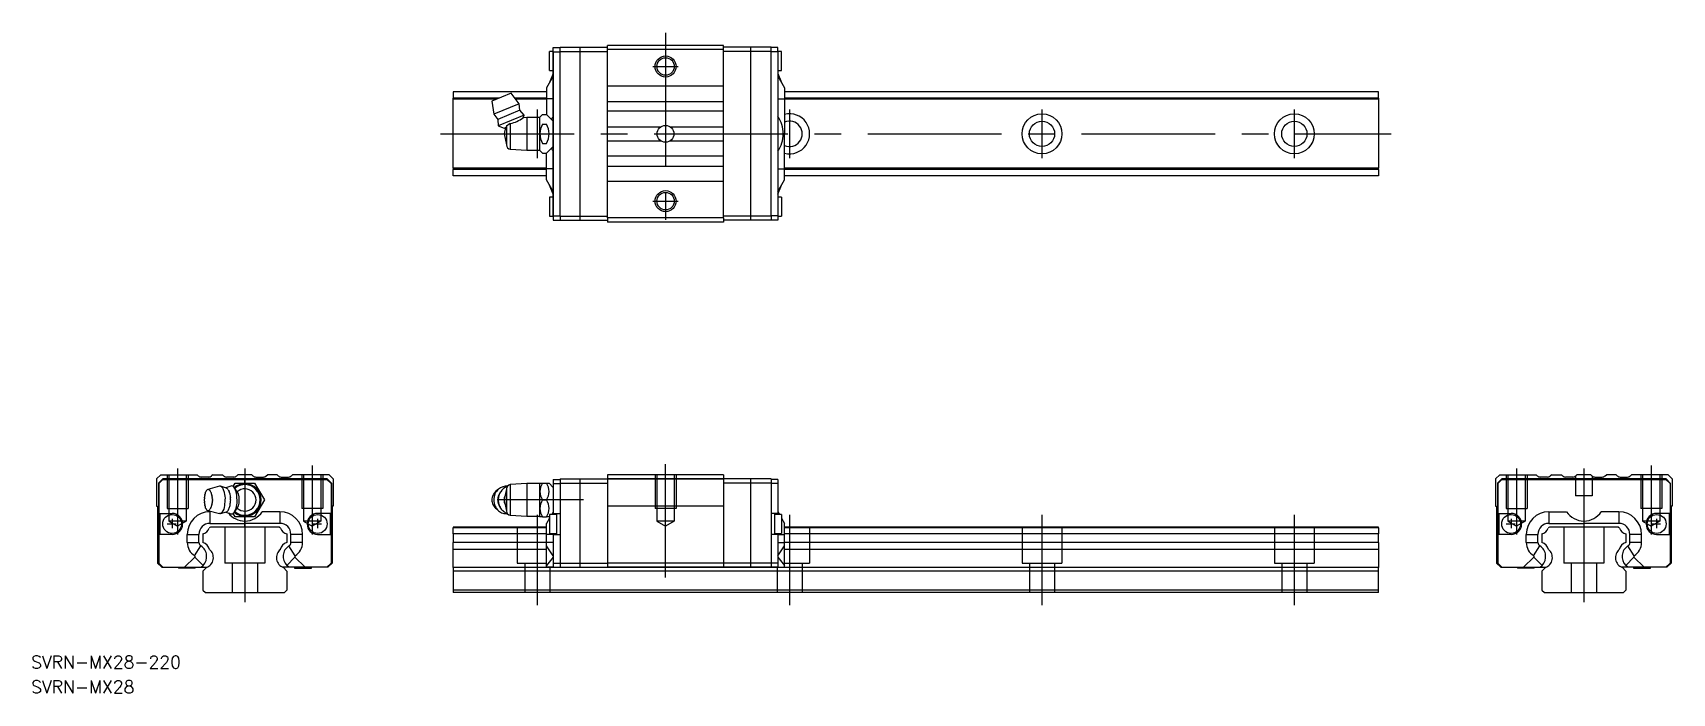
# Model space of a CAD drawing. Extents: x -50 to 339, y -24 to 133.
import ezdxf

# ---------------------------------------------------------------- set-up
doc = ezdxf.new("R2010")
doc.units = 0
doc.linetypes.add('CENTER', pattern=[50.8, 31.75, -6.35, 6.35, -6.35])
doc.linetypes.add('DASHED', pattern=[19.05, 12.7, -6.35])
doc.layers.get('0').update_dxf_attribs({"linetype": 'CONTINUOUS'})
doc.layers.add('CENTER', color=1, linetype='CENTER')
doc.styles.get("Standard").update_dxf_attribs({"font": 'txt.shx', "height": 3, "bigfont": 'bigfont.shx'})

msp = doc.modelspace()

# ---------------------------------------------------------------- linework, layer by layer
at = {"color": 7, "linetype": 'CONTINUOUS'}
for p, q in [((73.32, 129.5), (74.92, 129.5)), ((73.32, 129.5), (74.92, 129.5)), ((73.32, 128.5), (73.32, 129.5)), ((73.32, 128.5), (73.32, 129.5)), ((74.92, 129.55), (86.22, 129.55)), ((74.92, 128.55), (74.92, 129.55)), ((79.72, 88.45), (79.72, 129.55)), ((113.82, 130), (86.22, 130)), ((86.22, 129), (86.22, 130)), ((86.22, 89), (86.22, 129)), ((113.82, 129), (86.22, 129)), ((113.82, 129), (113.82, 130)), ((125.12, 129.55), (113.82, 129.55)), ((113.82, 89), (113.82, 129)), ((120.32, 88.45), (120.32, 129.55)), ((125.12, 128.55), (125.12, 129.55)), ((126.72, 129.5), (125.12, 129.5)), ((126.72, 128.5), (126.72, 129.5)), ((72.42, 124.05), (72.42, 128.55)), ((73.32, 128.55), (72.42, 128.55)), ((73.32, 128.5), (73.32, 109)), ((73.32, 109), (73.32, 128.5)), ((73.32, 128.5), (74.92, 128.5)), ((73.32, 128.5), (74.92, 128.5)), ((74.92, 89.45), (74.92, 128.55)), ((74.92, 128.55), (86.22, 128.55)), ((125.12, 128.55), (113.82, 128.55)), ((125.12, 89.45), (125.12, 128.55)), ((126.72, 128.5), (125.12, 128.5)), ((127.62, 128.55), (126.72, 128.55)), ((126.72, 128.5), (126.72, 89.5)), ((127.62, 124.05), (127.62, 128.55)), ((73.32, 122.7), (71.72, 119.93)), ((73.32, 122.7), (71.72, 119.93)), ((72.42, 124.05), (73.32, 124.05)), ((73.32, 123.33), (72.44, 121.17)), ((73.32, 123.33), (72.44, 121.17)), ((126.72, 124.05), (127.62, 124.05)), ((126.72, 123.33), (127.6, 121.17)), ((126.72, 122.7), (128.32, 119.93)), ((71.72, 119), (49.52, 119)), ((49.52, 119), (49.52, 117.48)), ((60.54, 117.48), (49.52, 117.48)), ((49.52, 117.2), (49.52, 117.48)), ((59.85, 117.2), (49.52, 117.2)), ((49.52, 100.8), (49.52, 117.2)), ((63.33, 118.64), (58.71, 116.73)), ((65.18, 116.16), (63.33, 118.64)), ((71.72, 117.48), (64.2, 117.48)), ((71.72, 117.2), (64.41, 117.2)), ((71.72, 119.93), (71.72, 117.33)), ((71.72, 119.93), (71.72, 117.33)), ((71.72, 117.33), (71.72, 113.6)), ((71.72, 117.33), (71.72, 113.6)), ((73.32, 117.33), (71.72, 117.33)), ((73.32, 117.33), (71.72, 117.33)), ((113.82, 120.35), (86.22, 120.35)), ((126.72, 117.33), (128.32, 117.33)), ((128.32, 119.93), (128.32, 117.33)), ((269.52, 119), (128.32, 119)), ((269.52, 117.48), (128.32, 117.48)), ((128.32, 117.33), (128.32, 109)), ((269.52, 117.2), (128.32, 117.2)), ((269.52, 117.48), (269.52, 119)), ((269.52, 117.48), (269.52, 117.2)), ((269.52, 117.2), (269.52, 100.8)), ((58.71, 116.73), (59.16, 113.67)), ((65.18, 116.16), (59.16, 113.67)), ((59.16, 113.67), (60.13, 112.44)), ((65.36, 114.61), (60.13, 112.44)), ((66.41, 113.42), (60.23, 110.86)), ((65.36, 114.61), (65.18, 116.16)), ((66.41, 113.42), (65.36, 114.61)), ((66.13, 112.82), (66.41, 113.42)), ((70.76, 113.62), (70.02, 112.87)), ((70.76, 113.62), (71.7, 113.62)), ((73.32, 112), (71.7, 113.62)), ((86.22, 116.65), (113.82, 116.65)), ((113.82, 114.35), (86.22, 114.35)), ((60.13, 112.44), (60.23, 110.86)), ((60.23, 110.86), (61.62, 110.36)), ((61.62, 110.36), (62.1, 110.55)), ((61.96, 110.5), (61.62, 109)), ((62.22, 110.81), (62.1, 110.55)), ((63.1, 111.45), (62.22, 110.81)), ((62.22, 110.81), (62.22, 106.35)), ((63.1, 111.45), (63.1, 105.36)), ((67.02, 112.87), (66.13, 112.82)), ((66.13, 112.82), (66.13, 112.82)), ((66.13, 112.82), (66.13, 112.82)), ((70.02, 112.87), (67.02, 112.87)), ((67.02, 112.87), (67.02, 105.12)), ((70.02, 112.87), (70.02, 105.12)), ((70.76, 111.31), (71.7, 111.31)), ((86.22, 110.65), (98.89, 110.65)), ((101.15, 110.65), (113.82, 110.65)), ((61.62, 109), (62.22, 106.35)), ((63.1, 105.36), (67.02, 105.12)), ((70.76, 106.69), (71.7, 106.69)), ((71.7, 104.38), (73.32, 106)), ((73.32, 109), (73.32, 89.5)), ((73.32, 109), (73.32, 89.5)), ((73.32, 89.5), (73.32, 109)), ((73.32, 109), (74.92, 109)), ((86.22, 107.35), (98.89, 107.35)), ((101.15, 107.35), (113.82, 107.35)), ((128.32, 109), (127.99, 109)), ((128.32, 100.67), (128.32, 109)), ((67.02, 105.12), (70.02, 105.12)), ((70.02, 105.12), (70.76, 104.38)), ((70.76, 104.38), (71.7, 104.38)), ((71.72, 100.67), (71.72, 104.4)), ((71.72, 100.67), (71.72, 104.4)), ((71.72, 100.67), (71.72, 104.4)), ((113.82, 103.65), (86.22, 103.65)), ((86.22, 101.35), (113.82, 101.35)), ((71.72, 100.8), (49.52, 100.8)), ((49.52, 100.8), (49.52, 100.52)), ((71.72, 100.52), (49.52, 100.52)), ((49.52, 99), (49.52, 100.52)), ((71.72, 99), (49.52, 99)), ((73.32, 100.67), (71.72, 100.67)), ((71.72, 98.07), (71.72, 100.67)), ((73.32, 100.67), (71.72, 100.67)), ((71.72, 98.07), (71.72, 100.67)), ((73.32, 100.67), (71.72, 100.67)), ((71.72, 98.07), (71.72, 100.67)), ((73.32, 95.3), (71.72, 98.07)), ((73.32, 95.3), (71.72, 98.07)), ((73.32, 95.3), (71.72, 98.07)), ((113.82, 97.65), (86.22, 97.65)), ((126.72, 100.67), (128.32, 100.67)), ((126.72, 95.3), (128.32, 98.07)), ((269.52, 100.8), (128.32, 100.8)), ((128.32, 98.07), (128.32, 100.67)), ((269.52, 100.52), (128.32, 100.52)), ((269.52, 99), (128.32, 99)), ((269.52, 100.52), (269.52, 100.8)), ((269.52, 100.52), (269.52, 99)), ((72.42, 93.95), (72.42, 89.45)), ((73.32, 93.95), (72.42, 93.95)), ((73.32, 94.67), (72.44, 96.83)), ((73.32, 94.67), (72.44, 96.83)), ((73.32, 94.67), (72.44, 96.83)), ((126.72, 94.67), (127.6, 96.83)), ((127.62, 93.95), (126.72, 93.95)), ((127.62, 93.95), (127.62, 89.45)), ((72.42, 89.45), (73.32, 89.45)), ((73.32, 89.5), (73.32, 88.5)), ((73.32, 89.5), (73.32, 88.5)), ((73.32, 89.5), (73.32, 88.5)), ((73.32, 89.5), (74.92, 89.5)), ((73.32, 89.5), (74.92, 89.5)), ((73.32, 89.5), (74.92, 89.5)), ((73.32, 88.5), (74.92, 88.5)), ((73.32, 88.5), (74.92, 88.5)), ((73.32, 88.5), (74.92, 88.5)), ((74.92, 89.45), (74.92, 88.45)), ((74.92, 89.45), (86.22, 89.45)), ((74.92, 88.45), (86.22, 88.45)), ((113.82, 89), (86.22, 89)), ((86.22, 89), (86.22, 88)), ((113.82, 88), (86.22, 88)), ((125.12, 89.45), (113.82, 89.45)), ((113.82, 89), (113.82, 88)), ((125.12, 88.45), (113.82, 88.45)), ((126.72, 89.5), (125.12, 89.5)), ((125.12, 89.45), (125.12, 88.45)), ((126.72, 88.5), (125.12, 88.5)), ((126.72, 89.5), (126.72, 88.5)), ((126.72, 89.45), (127.62, 89.45)), ((-20, 28), (-21, 27)), ((-20, 28), (-11.35, 28)), ((-11.09, 27.74), (-11.35, 28)), ((-8.61, 27.45), (-10.39, 27.45)), ((-7.65, 28), (-7.91, 27.74)), ((-7.65, 28), (-5.35, 28)), ((-5.09, 27.74), (-5.35, 28)), ((-2.61, 27.45), (-4.39, 27.45)), ((-1.65, 28), (-1.91, 27.74)), ((1.65, 28), (-1.65, 28)), ((1.65, 28), (1.91, 27.74)), ((2.61, 27.45), (4.39, 27.45)), ((5.09, 27.74), (5.35, 28)), ((7.65, 28), (5.35, 28)), ((7.65, 28), (7.91, 27.74)), ((8.61, 27.45), (10.39, 27.45)), ((11.09, 27.74), (11.35, 28)), ((20, 28), (11.35, 28)), ((20, 28), (21, 27)), ((113.82, 28), (86.22, 28)), ((86.22, 28), (86.22, 27)), ((113.82, 28), (113.82, 27)), ((298.37, 28), (297.37, 27)), ((298.37, 28), (307.02, 28)), ((307.28, 27.74), (307.02, 28)), ((309.75, 27.45), (307.98, 27.45)), ((310.72, 28), (310.46, 27.74)), ((310.72, 28), (313.02, 28)), ((313.28, 27.74), (313.02, 28)), ((315.75, 27.45), (313.98, 27.45)), ((316.72, 28), (316.46, 27.74)), ((320.02, 28), (316.72, 28)), ((320.02, 28), (320.28, 27.74)), ((320.98, 27.45), (322.75, 27.45)), ((323.46, 27.74), (323.72, 28)), ((326.02, 28), (323.72, 28)), ((326.02, 28), (326.28, 27.74)), ((326.98, 27.45), (328.75, 27.45)), ((329.46, 27.74), (329.72, 28)), ((338.37, 28), (329.72, 28)), ((338.37, 28), (339.37, 27)), ((-21, 27), (-21, 20.5)), ((-19.55, 27), (-20.55, 26)), ((-20.55, 26), (-20.55, 7)), ((-19.5, 26.9), (-20.5, 25.9)), ((-19.5, 26.9), (-20.5, 25.9)), ((-20.5, 25.9), (-20.5, 18.8)), ((-20.5, 25.9), (-20.5, 18.8)), ((19.55, 27), (-19.55, 27)), ((-19.5, 26.9), (0, 26.9)), ((0, 26.9), (-19.5, 26.9)), ((-6.04, 25.24), (-8.78, 24.49)), ((-4.4, 24.82), (-5.77, 25.24)), ((-3.32, 25.31), (-4.54, 24.86)), ((-2.77, 25.2), (-2.31, 26)), ((-2.14, 24.42), (-2.56, 24.98)), ((-2.31, 26), (2.31, 26)), ((-1.81, 23.93), (-2.14, 24.42)), ((-1.55, 23.43), (-1.81, 23.93)), ((0, 26.9), (19.5, 26.9)), ((0, 26.9), (19.5, 26.9)), ((19.5, 26.9), (0, 26.9)), ((0, 26), (0, 26.9)), ((2.31, 26), (4.62, 22)), ((19.5, 26.9), (20.5, 25.9)), ((19.5, 26.9), (20.5, 25.9)), ((19.5, 26.9), (20.5, 25.9)), ((19.55, 27), (20.55, 26)), ((20.5, 25.9), (20.5, 18.8)), ((20.5, 25.9), (20.5, 18.8)), ((20.5, 25.9), (20.5, 18.8)), ((20.55, 26), (20.55, 7)), ((21, 27), (21, 20.5)), ((60.33, 24.58), (59.61, 23.98)), ((62.22, 24.65), (61.62, 22)), ((62.22, 24.65), (62.22, 19.35)), ((67.02, 25.88), (63.1, 25.64)), ((63.1, 25.64), (63.1, 18.36)), ((70.02, 25.88), (67.02, 25.88)), ((67.02, 25.88), (67.02, 18.13)), ((70.15, 26), (70.02, 25.88)), ((70.02, 25.88), (70.02, 18.13)), ((70.15, 26), (70.76, 26)), ((70.76, 26), (71.7, 26)), ((71.7, 26), (72.32, 26)), ((73.32, 25), (72.32, 26)), ((73.32, 26.9), (74.92, 26.9)), ((73.32, 26.9), (74.92, 26.9)), ((73.32, 26.9), (74.92, 26.9)), ((73.32, 26.9), (73.32, 25.9)), ((73.32, 26.9), (73.32, 25.9)), ((73.32, 26.9), (73.32, 25.9)), ((73.32, 25.9), (73.32, 18.8)), ((73.32, 25.9), (73.32, 18.8)), ((73.32, 25.9), (73.32, 18.8)), ((73.32, 25.9), (74.92, 25.9)), ((73.32, 25.9), (74.92, 25.9)), ((73.32, 25.9), (74.92, 25.9)), ((74.92, 27), (86.22, 27)), ((74.92, 27), (74.92, 26)), ((74.92, 26), (74.92, 7)), ((74.92, 26), (86.22, 26)), ((79.72, 6), (79.72, 27)), ((113.82, 27), (86.22, 27)), ((86.22, 27), (86.22, 20.5)), ((86.22, 27), (113.82, 27)), ((113.82, 27), (113.82, 20.5)), ((125.12, 27), (113.82, 27)), ((125.12, 26), (113.82, 26)), ((120.32, 6), (120.32, 27)), ((125.12, 27), (125.12, 26)), ((126.72, 26.9), (125.12, 26.9)), ((125.12, 26), (125.12, 7)), ((126.72, 25.9), (125.12, 25.9)), ((126.72, 26.9), (126.72, 25.9)), ((126.72, 25.9), (126.72, 18.8)), ((297.37, 27), (297.37, 20.5)), ((298.82, 27), (297.82, 26)), ((297.82, 26), (297.82, 7)), ((298.87, 26.9), (297.87, 25.9)), ((298.87, 26.9), (297.87, 25.9)), ((297.87, 25.9), (297.87, 18.8)), ((297.87, 25.9), (297.87, 18.8)), ((337.92, 27), (298.82, 27)), ((298.87, 26.9), (318.37, 26.9)), ((318.37, 26.9), (298.87, 26.9)), ((318.37, 26.9), (337.87, 26.9)), ((318.37, 26.9), (337.87, 26.9)), ((337.87, 26.9), (318.37, 26.9)), ((337.87, 26.9), (338.87, 25.9)), ((337.87, 26.9), (338.87, 25.9)), ((337.87, 26.9), (338.87, 25.9)), ((337.92, 27), (338.92, 26)), ((338.87, 25.9), (338.87, 18.8)), ((338.87, 25.9), (338.87, 18.8)), ((338.87, 25.9), (338.87, 18.8)), ((338.92, 26), (338.92, 7)), ((339.37, 27), (339.37, 20.5)), ((-21, 20.5), (-20.75, 20.5)), ((-20.75, 20.5), (-20.75, 7)), ((-8.78, 19.51), (-6.04, 18.76)), ((-2.56, 19.02), (-2.14, 19.58)), ((-2.14, 19.58), (-1.81, 20.07)), ((-1.81, 20.07), (-1.55, 20.57)), ((4.62, 22), (2.31, 18)), ((20.75, 20.5), (20.75, 7)), ((21, 20.5), (20.75, 20.5)), ((61.62, 22), (62.22, 19.35)), ((70.76, 22), (71.7, 22)), ((113.82, 20.5), (86.22, 20.5)), ((86.22, 20.5), (86.22, 7)), ((113.82, 20.5), (113.82, 7)), ((297.37, 20.5), (297.62, 20.5)), ((297.62, 20.5), (297.62, 7)), ((339.12, 20.5), (339.12, 7)), ((339.37, 20.5), (339.12, 20.5)), ((-20.5, 18.8), (-17.3, 18.8)), ((-20.5, 18.8), (-17.3, 18.8)), ((-20.25, 18.8), (-20.25, 13.8)), ((-20.25, 18.8), (-20.25, 13.8)), ((-8.33, 19.2), (-8.33, 16.43)), ((-8.33, 19.2), (-8.33, 16.43)), ((-8.33, 16.43), (0, 16.43)), ((-8.33, 16.43), (0, 16.43)), ((-5.77, 18.76), (-4.4, 19.18)), ((-4.54, 19.14), (-3.32, 18.69)), ((-2.31, 18), (-2.77, 18.8)), ((2.31, 18), (-2.31, 18)), ((0, 17), (0, 18)), ((0, 16.43), (0, 17)), ((0, 16.43), (0, 17)), ((0, 16.43), (0, 17)), ((8.33, 16.43), (0, 16.43)), ((8.33, 16.43), (0, 16.43)), ((8.33, 16.43), (0, 16.43)), ((0, 15.5), (0, 16.43)), ((8.33, 19.2), (4.14, 19.2)), ((8.33, 19.2), (4.14, 19.2)), ((8.33, 19.2), (4.14, 19.2)), ((8.33, 19.2), (8.33, 16.43)), ((8.33, 19.2), (8.33, 16.43)), ((8.33, 19.2), (8.33, 16.43)), ((20.5, 18.8), (17.3, 18.8)), ((20.5, 18.8), (17.3, 18.8)), ((20.5, 18.8), (17.3, 18.8)), ((20.25, 18.8), (20.25, 13.8)), ((20.25, 18.8), (20.25, 13.8)), ((63.1, 18.36), (67.02, 18.13)), ((67.02, 18.13), (70.02, 18.13)), ((70.02, 18.13), (70.15, 18)), ((70.76, 18), (70.15, 18)), ((70.76, 18), (71.7, 18)), ((72.32, 18), (71.7, 18)), ((72.42, 17.64), (71.72, 16.43)), ((72.42, 17.64), (71.72, 16.43)), ((72.42, 17.64), (71.72, 16.43)), ((71.72, 13.83), (71.72, 16.43)), ((71.72, 13.83), (71.72, 16.43)), ((71.72, 13.83), (71.72, 16.43)), ((72.32, 18), (72.42, 18.1)), ((72.42, 18.55), (72.42, 14.05)), ((74.12, 18.55), (72.42, 18.55)), ((72.87, 18.55), (73.05, 18.73)), ((73.32, 19.2), (72.95, 18.55)), ((73.32, 19.2), (72.95, 18.55)), ((73.32, 19.2), (72.95, 18.55)), ((73.32, 18.8), (74.92, 18.8)), ((73.32, 18.8), (74.92, 18.8)), ((73.32, 18.8), (74.92, 18.8)), ((73.32, 18.55), (73.32, 18.8)), ((73.32, 18.55), (73.32, 18.8)), ((73.32, 18.55), (73.32, 18.8)), ((74.12, 18.8), (74.12, 13.8)), ((74.12, 18.8), (74.12, 13.8)), ((126.72, 18.8), (125.12, 18.8)), ((125.92, 18.8), (125.92, 13.8)), ((127.62, 18.55), (125.92, 18.55)), ((126.72, 19.2), (127.1, 18.55)), ((126.72, 18.55), (126.72, 18.8)), ((127.62, 18.55), (127.62, 14.05)), ((127.62, 17.64), (128.32, 16.43)), ((128.32, 13.83), (128.32, 16.43)), ((297.87, 18.8), (301.07, 18.8)), ((297.87, 18.8), (301.07, 18.8)), ((298.12, 18.8), (298.12, 13.8)), ((298.12, 18.8), (298.12, 13.8)), ((310.04, 19.2), (310.04, 16.43)), ((310.04, 19.2), (314.23, 19.2)), ((310.04, 16.43), (318.37, 16.43)), ((326.7, 16.43), (318.37, 16.43)), ((326.7, 19.2), (322.51, 19.2)), ((326.7, 19.2), (322.51, 19.2)), ((326.7, 19.2), (322.51, 19.2)), ((326.7, 19.2), (326.7, 16.43)), ((338.87, 18.8), (335.67, 18.8)), ((338.87, 18.8), (335.67, 18.8)), ((338.87, 18.8), (335.67, 18.8)), ((338.62, 18.8), (338.62, 13.8)), ((338.62, 18.8), (338.62, 13.8)), ((-20.5, 13.8), (-20.5, 7)), ((-20.5, 13.8), (-20.5, 7)), ((-17.3, 13.8), (-20.5, 13.8)), ((-17.3, 13.8), (-20.5, 13.8)), ((-13.7, 13.83), (-10.93, 13.83)), ((-13.7, 13.83), (-10.93, 13.83)), ((-13.7, 11.92), (-13.7, 13.83)), ((-13.7, 11.92), (-13.7, 13.83)), ((-13.7, 11.92), (-10.93, 11.92)), ((-13.7, 11.92), (-10.93, 11.92)), ((-10.93, 11.92), (-10.93, 13.83)), ((-10.93, 11.92), (-10.93, 13.83)), ((-10, 13.94), (-10, 11.86)), ((-8.2, 15.5), (-8.48, 15.34)), ((8.2, 15.5), (-8.2, 15.5)), ((8.2, 15.5), (8.48, 15.34)), ((10, 13.94), (10, 11.86)), ((13.7, 13.83), (10.93, 13.83)), ((13.7, 13.83), (10.93, 13.83)), ((13.7, 13.83), (10.93, 13.83)), ((10.93, 11.92), (10.93, 13.83)), ((10.93, 11.92), (10.93, 13.83)), ((10.93, 11.92), (10.93, 13.83)), ((13.7, 11.92), (10.93, 11.92)), ((13.7, 11.92), (10.93, 11.92)), ((13.7, 11.92), (10.93, 11.92)), ((13.7, 11.92), (13.7, 13.83)), ((13.7, 11.92), (13.7, 13.83)), ((13.7, 11.92), (13.7, 13.83)), ((17.3, 13.8), (20.5, 13.8)), ((17.3, 13.8), (20.5, 13.8)), ((17.3, 13.8), (20.5, 13.8)), ((20.5, 13.8), (20.5, 7)), ((20.5, 13.8), (20.5, 7)), ((20.5, 13.8), (20.5, 7)), ((71.72, 15.5), (49.52, 15.5)), ((49.52, 15.5), (49.52, 15.34)), ((71.72, 15.34), (49.52, 15.34)), ((49.52, 13.94), (49.52, 15.34)), ((71.72, 13.94), (49.52, 13.94)), ((49.52, 13.94), (49.52, 11.86)), ((71.72, 11.86), (49.52, 11.86)), ((49.52, 10.24), (49.52, 11.86)), ((73.32, 13.83), (71.72, 13.83)), ((71.72, 11.92), (71.72, 13.83)), ((73.32, 13.83), (71.72, 13.83)), ((71.72, 11.92), (71.72, 13.83)), ((73.32, 13.83), (71.72, 13.83)), ((71.72, 11.92), (71.72, 13.83)), ((71.72, 11.07), (71.72, 11.92)), ((73.32, 11.92), (71.72, 11.92)), ((71.72, 11.07), (71.72, 11.92)), ((73.32, 11.92), (71.72, 11.92)), ((71.72, 11.07), (71.72, 11.92)), ((73.32, 11.92), (71.72, 11.92)), ((72.42, 14.05), (74.12, 14.05)), ((73.32, 13.8), (73.32, 14.05)), ((73.32, 13.8), (73.32, 14.05)), ((73.32, 13.8), (73.32, 14.05)), ((73.32, 13.8), (74.92, 13.8)), ((73.32, 13.8), (74.92, 13.8)), ((73.32, 13.8), (74.92, 13.8)), ((73.32, 13.8), (73.32, 7)), ((73.32, 13.8), (73.32, 7)), ((73.32, 13.8), (73.32, 7)), ((126.72, 13.8), (125.12, 13.8)), ((125.92, 14.05), (127.62, 14.05)), ((126.72, 13.8), (126.72, 14.05)), ((126.72, 13.83), (128.32, 13.83)), ((126.72, 13.8), (126.72, 7)), ((126.72, 11.92), (128.32, 11.92)), ((269.52, 15.5), (128.32, 15.5)), ((269.52, 15.34), (128.32, 15.34)), ((269.52, 13.94), (128.32, 13.94)), ((128.32, 11.92), (128.32, 13.83)), ((128.32, 11.07), (128.32, 11.92)), ((269.52, 11.86), (128.32, 11.86)), ((269.52, 15.34), (269.52, 15.5)), ((269.52, 15.34), (269.52, 13.94)), ((269.52, 11.86), (269.52, 13.94)), ((269.52, 11.86), (269.52, 10.24)), ((301.07, 13.8), (297.87, 13.8)), ((301.07, 13.8), (297.87, 13.8)), ((297.87, 13.8), (297.87, 7)), ((297.87, 13.8), (297.87, 7)), ((304.67, 13.83), (307.44, 13.83)), ((304.67, 11.92), (304.67, 13.83)), ((304.67, 11.92), (307.44, 11.92)), ((307.44, 11.92), (307.44, 13.83)), ((307.44, 11.92), (307.44, 13.83)), ((308.37, 13.94), (308.37, 11.86)), ((310.17, 15.5), (309.89, 15.34)), ((326.57, 15.5), (310.17, 15.5)), ((326.57, 15.5), (326.85, 15.34)), ((328.37, 13.94), (328.37, 11.86)), ((332.07, 13.83), (329.3, 13.83)), ((329.3, 11.92), (329.3, 13.83)), ((329.3, 11.92), (329.3, 13.83)), ((329.3, 11.92), (329.3, 13.83)), ((332.07, 11.92), (329.3, 11.92)), ((332.07, 11.92), (332.07, 13.83)), ((335.67, 13.8), (338.87, 13.8)), ((335.67, 13.8), (338.87, 13.8)), ((335.67, 13.8), (338.87, 13.8)), ((338.87, 13.8), (338.87, 7)), ((338.87, 13.8), (338.87, 7)), ((338.87, 13.8), (338.87, 7)), ((-14.33, 6), (-11.91, 8.42)), ((-14.33, 6), (-11.91, 8.42)), ((-11.95, 8.73), (-10.46, 11.07)), ((-11.95, 8.73), (-10.46, 11.07)), ((-11.91, 8.42), (-9.95, 6.46)), ((-11.91, 8.42), (-9.95, 6.46)), ((11.91, 8.42), (9.95, 6.46)), ((11.91, 8.42), (9.95, 6.46)), ((11.91, 8.42), (9.95, 6.46)), ((11.95, 8.73), (10.46, 11.07)), ((11.95, 8.73), (10.46, 11.07)), ((11.95, 8.73), (10.46, 11.07)), ((14.33, 6), (11.91, 8.42)), ((14.33, 6), (11.91, 8.42)), ((14.33, 6), (11.91, 8.42)), ((49.52, 5.95), (49.52, 10.24)), ((71.72, 10.24), (49.52, 10.24)), ((73.32, 8.73), (71.72, 11.07)), ((71.72, 6.46), (71.72, 11.07)), ((73.32, 8.73), (71.72, 11.07)), ((71.72, 6.46), (71.72, 11.07)), ((73.32, 8.73), (71.72, 11.07)), ((71.72, 6.46), (71.72, 11.07)), ((73.32, 8.42), (71.72, 6.46)), ((73.32, 8.42), (71.72, 6.46)), ((73.32, 8.42), (71.72, 6.46)), ((126.72, 8.73), (128.32, 11.07)), ((126.72, 8.42), (128.32, 6.46)), ((128.32, 6.46), (128.32, 11.07)), ((269.52, 10.24), (128.32, 10.24)), ((269.52, 10.24), (269.52, 5.95)), ((304.04, 6), (306.46, 8.42)), ((304.04, 6), (306.46, 8.42)), ((306.42, 8.73), (307.9, 11.07)), ((306.46, 8.42), (308.42, 6.46)), ((330.28, 8.42), (328.32, 6.46)), ((330.31, 8.73), (328.83, 11.07)), ((332.7, 6), (330.28, 8.42)), ((332.7, 6), (330.28, 8.42)), ((332.7, 6), (330.28, 8.42)), ((-20.75, 7), (-19.75, 6)), ((-20.55, 7), (-19.55, 6)), ((-20.5, 7), (-19.5, 6)), ((-20.5, 7), (-19.5, 6)), ((-19.75, 6), (-19.55, 6)), ((-19.55, 6), (-19.5, 6)), ((-19.5, 6), (-14.33, 6)), ((-19.5, 6), (-14.33, 6)), ((-15.8, 6), (-15.8, 5.8)), ((-11.8, 5.8), (-15.8, 5.8)), ((-14.33, 6), (-10.42, 6)), ((-14.33, 6), (-10.42, 6)), ((-11.8, 5.8), (-11.8, 6)), ((-10.42, 6), (-9.95, 6.46)), ((-10.42, 6), (-9.95, 6.46)), ((-10.42, 6), (-9.02, 6)), ((-10.42, 6), (-9.02, 6)), ((-9.15, 5.95), (-10, 5.1)), ((-10, 5.1), (-10, 0.6)), ((10.42, 6), (9.02, 6)), ((10.42, 6), (9.02, 6)), ((10.42, 6), (9.02, 6)), ((9.15, 5.95), (10, 5.1)), ((10.42, 6), (9.95, 6.46)), ((10.42, 6), (9.95, 6.46)), ((10.42, 6), (9.95, 6.46)), ((10, 5.1), (10, 0.6)), ((14.33, 6), (10.42, 6)), ((14.33, 6), (10.42, 6)), ((14.33, 6), (10.42, 6)), ((11.8, 6), (11.8, 5.8)), ((11.8, 5.8), (15.8, 5.8)), ((19.5, 6), (14.33, 6)), ((19.5, 6), (14.33, 6)), ((19.5, 6), (14.33, 6)), ((15.8, 5.8), (15.8, 6)), ((20.5, 7), (19.5, 6)), ((20.5, 7), (19.5, 6)), ((20.5, 7), (19.5, 6)), ((19.55, 6), (19.5, 6)), ((20.55, 7), (19.55, 6)), ((19.75, 6), (19.55, 6)), ((20.75, 7), (19.75, 6)), ((132.82, 5.95), (49.52, 5.95)), ((49.52, 5.95), (49.52, 5.1)), ((269.52, 5.1), (49.52, 5.1)), ((49.52, 5.1), (49.52, 0.6)), ((71.72, 6), (71.72, 6.46)), ((71.72, 6), (71.72, 6.46)), ((71.72, 6), (71.72, 6.46)), ((73.32, 6), (71.72, 6)), ((73.32, 6), (71.72, 6)), ((73.32, 6), (71.72, 6)), ((73.32, 7), (73.32, 6)), ((73.32, 7), (73.32, 6)), ((73.32, 7), (73.32, 6)), ((73.32, 7), (74.92, 7)), ((73.32, 7), (74.92, 7)), ((73.32, 7), (74.92, 7)), ((73.32, 6), (74.92, 6)), ((73.32, 6), (74.92, 6)), ((73.32, 6), (74.92, 6)), ((74.92, 7), (74.92, 6)), ((74.92, 7), (86.22, 7)), ((74.92, 6), (86.22, 6)), ((86.22, 7), (86.22, 6)), ((113.82, 7), (86.22, 7)), ((113.82, 6), (86.22, 6)), ((269.52, 5.95), (112.02, 5.95)), ((113.82, 7), (113.82, 6)), ((125.12, 7), (113.82, 7)), ((125.12, 6), (113.82, 6)), ((126.72, 7), (125.12, 7)), ((125.12, 7), (125.12, 6)), ((126.72, 6), (125.12, 6)), ((126.72, 7), (126.72, 6)), ((126.72, 6), (128.32, 6)), ((128.32, 6), (128.32, 6.46)), ((269.52, 5.1), (269.52, 5.95)), ((269.52, 0.6), (269.52, 5.1)), ((297.62, 7), (298.62, 6)), ((297.82, 7), (298.82, 6)), ((297.87, 7), (298.87, 6)), ((297.87, 7), (298.87, 6)), ((298.62, 6), (298.82, 6)), ((298.82, 6), (298.87, 6)), ((298.87, 6), (304.04, 6)), ((298.87, 6), (304.04, 6)), ((302.57, 6), (302.57, 5.8)), ((306.57, 5.8), (302.57, 5.8)), ((304.04, 6), (307.95, 6)), ((304.04, 6), (307.95, 6)), ((306.57, 5.8), (306.57, 6)), ((307.95, 6), (308.42, 6.46)), ((307.95, 6), (308.42, 6.46)), ((307.95, 6), (309.35, 6)), ((307.95, 6), (309.35, 6)), ((309.22, 5.95), (308.37, 5.1)), ((308.37, 5.1), (308.37, 0.6)), ((328.78, 6), (327.39, 6)), ((328.78, 6), (327.39, 6)), ((328.78, 6), (327.39, 6)), ((327.52, 5.95), (328.37, 5.1)), ((328.78, 6), (328.32, 6.46)), ((328.78, 6), (328.32, 6.46)), ((328.78, 6), (328.32, 6.46)), ((328.37, 5.1), (328.37, 0.6)), ((332.7, 6), (328.78, 6)), ((332.7, 6), (328.78, 6)), ((332.7, 6), (328.78, 6)), ((330.17, 6), (330.17, 5.8)), ((330.17, 5.8), (334.17, 5.8)), ((337.87, 6), (332.7, 6)), ((337.87, 6), (332.7, 6)), ((337.87, 6), (332.7, 6)), ((334.17, 5.8), (334.17, 6)), ((338.87, 7), (337.87, 6)), ((338.87, 7), (337.87, 6)), ((338.87, 7), (337.87, 6)), ((337.92, 6), (337.87, 6)), ((338.92, 7), (337.92, 6)), ((338.12, 6), (337.92, 6)), ((339.12, 7), (338.12, 6)), ((-10, 0.6), (-9.4, 0)), ((-9.4, 0), (9.4, 0)), ((10, 0.6), (9.4, 0)), ((269.52, 0.6), (49.52, 0.6)), ((49.52, 0.6), (49.52, 0)), ((269.52, 0), (49.52, 0)), ((269.52, 0), (269.52, 0.6)), ((308.37, 0.6), (308.97, 0)), ((308.97, 0), (327.77, 0)), ((328.37, 0.6), (327.77, 0))]:
    msp.add_line(p, q, dxfattribs=at)
at = {"color": 3, "linetype": 'DASHED'}
for p, q in [((-18.5, 28), (-18.5, 20)), ((-18.07, 28), (-18.07, 17)), ((-13.93, 28), (-13.93, 17)), ((-13.5, 28), (-13.5, 20)), ((13.5, 28), (13.5, 20)), ((13.93, 28), (13.93, 17)), ((18.07, 28), (18.07, 17)), ((18.5, 28), (18.5, 20)), ((97.52, 28), (97.52, 20)), ((97.95, 28), (97.95, 17)), ((102.09, 28), (102.09, 17)), ((102.52, 28), (102.52, 20)), ((299.87, 28), (299.87, 20)), ((300.3, 28), (300.3, 17)), ((304.44, 28), (304.44, 17)), ((304.87, 28), (304.87, 20)), ((316.37, 27.66), (316.37, 23)), ((320.37, 27.66), (320.37, 23)), ((331.87, 28), (331.87, 20)), ((332.3, 28), (332.3, 17)), ((336.44, 28), (336.44, 17)), ((336.87, 28), (336.87, 20)), ((-18.5, 20), (-13.5, 20)), ((18.5, 20), (13.5, 20)), ((102.52, 20), (97.52, 20)), ((299.87, 20), (304.87, 20)), ((320.37, 23), (316.37, 23)), ((336.87, 20), (331.87, 20)), ((-13.93, 17), (-18.07, 17)), ((-18.07, 17), (-16, 15.81)), ((-13.93, 17), (-16, 15.81)), ((13.93, 17), (16, 15.81)), ((18.07, 17), (13.93, 17)), ((18.07, 17), (16, 15.81)), ((102.09, 17), (97.95, 17)), ((97.95, 17), (100.02, 15.81)), ((102.09, 17), (100.02, 15.81)), ((300.3, 17), (302.37, 15.81)), ((304.44, 17), (300.3, 17)), ((304.44, 17), (302.37, 15.81)), ((336.44, 17), (332.3, 17)), ((332.3, 17), (334.37, 15.81)), ((336.44, 17), (334.37, 15.81)), ((-4.75, 15.5), (-4.75, 7)), ((4.75, 15.5), (4.75, 7)), ((64.77, 15.5), (64.77, 7)), ((134.27, 15.5), (134.27, 7)), ((184.77, 15.5), (184.77, 7)), ((194.27, 15.5), (194.27, 7)), ((244.77, 15.5), (244.77, 7)), ((254.27, 15.5), (254.27, 7)), ((313.62, 15.5), (313.62, 7)), ((323.12, 15.5), (323.12, 7)), ((4.75, 7), (-4.75, 7)), ((-3, 7), (-3, 0)), ((3, 7), (3, 0)), ((64.77, 7), (71.72, 7)), ((66.52, 7), (66.52, 0)), ((72.52, 6), (72.52, 0)), ((126.52, 6), (126.52, 0)), ((128.32, 7), (134.27, 7)), ((132.52, 7), (132.52, 0)), ((184.77, 7), (194.27, 7)), ((186.52, 7), (186.52, 0)), ((192.52, 7), (192.52, 0)), ((244.77, 7), (254.27, 7)), ((246.52, 7), (246.52, 0)), ((252.52, 7), (252.52, 0)), ((323.12, 7), (313.62, 7)), ((315.37, 7), (315.37, 0)), ((321.37, 7), (321.37, 0))]:
    msp.add_line(p, q, dxfattribs=at)
at = {"linetype": 'CONTINUOUS'}
for p, q in [((-5.77, 25.24), (-6.04, 25.24)), ((-5.77, 18.76), (-6.04, 18.76))]:
    msp.add_line(p, q, dxfattribs=at)
at = {"color": 3, "linetype": 'CONTINUOUS'}
for centre in [(100.02, 125), (100.02, 93)]:
    msp.add_circle(centre, 2.5, dxfattribs=at)
at = {"color": 7, "linetype": 'CONTINUOUS'}
for centre, radius in [((100.02, 125), 2.07), ((189.52, 109), 4.75), ((249.52, 109), 4.75), ((100.02, 109), 2), ((189.52, 109), 3), ((249.52, 109), 3), ((100.02, 93), 2.07), ((-17.3, 16.3), 2.25), ((17.3, 16.3), 2.25), ((301.07, 16.3), 2.25), ((335.67, 16.3), 2.25)]:
    msp.add_circle(centre, radius, dxfattribs=at)
for centre, radius, start, end in [((76.46, 110.49), 4.11, 139.8147, 151.2732), ((76.46, 110.49), 4.11, 139.8147, 151.2732), ((121.32, 109.22), 6.67, 358.1073, 36.0009), ((129.52, 109), 4.75, 255.3667, 104.6333), ((61.68, 118.6), 7.29, 281.2292, 307.55), ((74.77, 109), 4.62, 150.0104, 209.9896), ((67.7, 109), 4.62, 330.0001, 29.9999), ((129.52, 109), 3, 246.4218, 113.5782), ((63.22, 106.35), 1, 180, 263.2229), ((76.46, 107.51), 4.11, 208.7268, 220.1853), ((76.46, 107.51), 4.11, 208.7268, 220.1853), ((76.46, 107.51), 4.11, 208.7268, 220.1853), ((121.32, 108.78), 6.67, 323.9991, 1.8927), ((-10.39, 28.45), 1, 225, 270), ((-8.61, 28.45), 1, 270, 315), ((-4.39, 28.45), 1, 225, 270), ((-2.61, 28.45), 1, 270, 315), ((2.61, 28.45), 1, 225, 270), ((4.39, 28.45), 1, 270, 315), ((8.61, 28.45), 1, 225, 270), ((10.39, 28.45), 1, 270, 315), ((307.98, 28.45), 1, 225, 270), ((309.75, 28.45), 1, 270, 315), ((313.98, 28.45), 1, 225, 270), ((315.75, 28.45), 1, 270, 315), ((320.98, 28.45), 1, 225, 270), ((322.75, 28.45), 1, 270, 315), ((326.98, 28.45), 1, 225, 270), ((328.75, 28.45), 1, 270, 315), ((-15.06, 24.67), 5.71, 345.9229, 347.9835), ((-7.99, 23.17), 1.51, 160.0922, 167.9835), ((-31.26, 31.6), 23.24, 340.0922, 340.6158), ((-8.23, 23.49), 1.18, 149.9462, 160.6158), ((-7.16, 22.88), 2.41, 144.2871, 149.9462), ((-8.72, 24), 0.49, 97.1639, 144.2871), ((-8.83, 23.86), 0.628, 42.7713, 85.8209), ((-9.66, 23.09), 1.76, 34.4113, 42.7713), ((-9.34, 23.31), 1.37, 24.8028, 34.4113), ((-13.66, 21.32), 6.13, 22.7591, 24.8028), ((-9.7, 22.98), 1.84, 16.1339, 22.7591), ((-41.36, 13.82), 34.79, 15.7913, 16.1339), ((-6.18, 24.24), 1.08, 21.0278, 67.2834), ((-25.74, 16.72), 22.03, 18.6519, 21.0278), ((-8.85, 22.42), 4.21, 354.2322, 18.6519), ((-4.99, 23.55), 1.39, 55.0676, 65.0564), ((-4.56, 24.16), 0.646, 25.4744, 55.0676), ((16.46, 34.18), 22.64, 205.4744, 206.7542), ((-5, 23.36), 1.4, 7.3483, 26.7542), ((21.44, 26.77), 25.26, 187.3483, 189.748), ((-3.14, 24.83), 0.511, 60.8171, 110.5992), ((-3.37, 24.42), 0.984, 34.9878, 60.8171), ((-5.21, 23.13), 3.23, 7.3525, 34.9878), ((0, 22), 3.88, 229.2393, 130.7607), ((0, 22), 3.64, 229.0058, 130.9942), ((-24.05, 20.7), 22.23, 3.3561, 7.3525), ((0, 22), 2.65, 226.8285, 133.1715), ((-6.66, 22), 5.31, 344.3386, 15.6614), ((61.17, 22.11), 2.43, 129.9202, 156.3696), ((62.61, 22.01), 3.45, 155.8923, 180.1998), ((62.46, 22.08), 3.29, 130.7852, 155.8923), ((63.26, 21.99), 3.14, 141.4466, 179.7942), ((62.18, 22.4), 2.86, 85.1547, 130.7852), ((63.83, 21.98), 3.61, 146.9357, 163.2854), ((63.42, 22.25), 3.11, 109.6894, 146.9357), ((63.22, 24.65), 1, 96.7771, 180), ((73.69, 24), 3.54, 145.6279, 214.3721), ((68.78, 24), 3.54, 325.6279, 34.3721), ((-7.82, 22.29), 1.81, 173.733, 180.0616), ((-13.35, 22.28), 3.71, 356.9724, 0.0616), ((-7.82, 21.99), 1.83, 176.9724, 183.2469), ((-13.35, 21.68), 3.72, 0.1617, 3.2469), ((-7.82, 21.69), 1.81, 180.1617, 186.4986), ((-13.47, 22.91), 3.87, 353.733, 356.7047), ((-13.49, 21.05), 3.89, 3.5403, 6.4986), ((-7.84, 22.58), 1.77, 170.1836, 176.7047), ((-7.84, 21.4), 1.77, 183.5403, 190.0814), ((-13.84, 23.62), 4.32, 350.1836, 352.8665), ((-13.88, 20.32), 4.37, 7.4277, 10.0814), ((-7.89, 22.88), 1.68, 165.9229, 172.8665), ((-7.89, 21.1), 1.67, 187.4277, 194.4141), ((-15.23, 19.22), 5.9, 12.4183, 14.4141), ((-8, 20.81), 1.5, 192.4183, 200.4132), ((-42.96, 7.8), 35.8, 20.0721, 20.4132), ((-8.25, 20.48), 1.15, 200.0721, 211.1208), ((-7.48, 20.95), 2.06, 211.1208, 217.8884), ((-8.72, 19.98), 0.477, 217.8884, 242.119), ((-8.77, 19.89), 0.381, 242.119, 267.2598), ((-8.82, 20.11), 0.597, 273.2202, 298.7005), ((-8.81, 20.1), 0.589, 298.7005, 314.972), ((-9.53, 20.81), 1.59, 314.972, 324.4048), ((-9.31, 20.66), 1.33, 324.4048, 334.4057), ((-13.18, 22.51), 5.62, 334.4057, 336.6464), ((-9.68, 21), 1.81, 336.6464, 343.3865), ((-35.48, 28.7), 28.74, 343.3865, 343.8022), ((-9.91, 21.27), 2.1, 343.8022, 349.4059), ((-9.92, 22.71), 2.12, 10.2366, 15.7913), ((26.22, 14.52), 34.65, 169.0693, 169.4059), ((23.12, 28.68), 31.46, 190.2366, 190.607), ((-10.04, 22.47), 2.29, 5.5412, 10.607), ((-10.04, 21.52), 2.28, 349.0693, 354.1585), ((8.45, 24.26), 16.29, 185.5412, 186.2483), ((8.81, 19.59), 16.67, 173.4671, 174.1585), ((-10.11, 22.23), 2.37, 1.408, 6.2483), ((-10.1, 21.76), 2.37, 353.4671, 358.3172), ((5.9, 21.29), 13.64, 177.4766, 178.3172), ((5.83, 22.62), 13.57, 181.408, 182.2531), ((-10.13, 21.99), 2.4, 357.4766, 2.2531), ((-6.93, 20.49), 2.08, 304.0454, 352.8838), ((-79.96, 29.61), 75.68, 352.8838, 354.2322), ((-4.7, 19.97), 0.842, 290.5673, 338.4782), ((-24.16, 27.65), 21.76, 338.4782, 340.7177), ((-6.12, 21.34), 2.66, 340.7177, 1.156), ((1.47, 21.49), 4.94, 174.0912, 181.156), ((-5.24, 22.19), 1.81, 354.0912, 9.748), ((-8.05, 21.97), 6.23, 331.7244, 345.9353), ((-6.97, 21.7), 5.12, 345.9353, 3.3561), ((61.46, 21.99), 2.75, 156.3696, 179.7225), ((61.34, 21.99), 2.63, 179.7225, 204.1854), ((61.26, 21.95), 2.53, 204.1854, 229.5249), ((62.72, 22.01), 3.56, 180.1998, 203.7081), ((62.38, 21.86), 3.19, 203.7081, 230.0021), ((91.02, 56.82), 48.38, 229.5249, 230.6346), ((63.11, 21.99), 2.98, 179.7942, 196.5767), ((63.69, 22.02), 3.46, 163.2854, 180.3436), ((63.99, 22.02), 3.76, 180.3436, 196.0273), ((63.35, 22.06), 3.23, 196.5767, 217.9131), ((63.58, 21.9), 3.33, 196.0273, 213.7038), ((63.6, 21.92), 3.36, 213.7038, 231.0042), ((64.02, 22), 2.4, 154.7068, 179.7781), ((64.08, 22.02), 2.46, 180.3823, 205.1326), ((73.69, 20), 3.54, 145.6279, 214.3721), ((68.78, 20), 3.54, 325.6279, 34.3721), ((-17.3, 16.3), 2.5, 270, 90), ((-17.3, 16.3), 2.5, 270, 90), ((-8.33, 13.83), 5.37, 90.0008, 179.9992), ((-8.33, 13.83), 5.37, 90.0008, 179.9992), ((-8.33, 13.83), 2.6, 90, 180), ((-8.33, 13.83), 2.6, 90, 180), ((0, 22), 5, 218.0521, 269.9873), ((0, 22), 5, 218.0521, 269.9873), ((-3.12, 19.59), 0.919, 257.7557, 277.7073), ((-3.03, 18.92), 0.242, 277.7073, 306.3092), ((-2.06, 17.59), 1.41, 120.5653, 126.3092), ((-3.06, 19.29), 0.561, 300.5653, 331.7244), ((0, 22), 5, 270.0118, 325.9324), ((0, 22), 5, 270.0118, 325.9324), ((0, 22), 5, 270.0118, 325.9324), ((8.33, 13.83), 5.37, 0.0008, 89.9992), ((8.33, 13.83), 5.37, 0.0008, 89.9992), ((8.33, 13.83), 5.37, 0.0008, 89.9992), ((8.33, 13.83), 2.6, 0, 90), ((8.33, 13.83), 2.6, 0, 90), ((8.33, 13.83), 2.6, 0, 90), ((17.3, 16.3), 2.5, 90, 270), ((17.3, 16.3), 2.5, 90, 270), ((17.3, 16.3), 2.5, 90, 270), ((62.23, 21.68), 2.95, 230.0021, 251.8623), ((62.17, 21.5), 2.76, 251.8623, 275.2328), ((63.32, 21.56), 2.9, 231.0042, 250.9998), ((63.22, 19.35), 1, 180, 263.2229), ((301.07, 16.3), 2.5, 270, 90), ((301.07, 16.3), 2.5, 270, 90), ((310.04, 13.83), 5.37, 90.0008, 179.9992), ((310.04, 13.83), 2.6, 90, 180), ((310.04, 13.83), 2.6, 90, 180), ((318.37, 22), 5, 214.0676, 269.9882), ((318.37, 22), 5, 270.0118, 325.9324), ((326.7, 13.83), 5.37, 0.0008, 89.9992), ((326.7, 13.83), 2.6, 0, 90), ((326.7, 13.83), 2.6, 0, 90), ((326.7, 13.83), 2.6, 0, 90), ((335.67, 16.3), 2.5, 90, 270), ((335.67, 16.3), 2.5, 90, 270), ((335.67, 16.3), 2.5, 90, 270), ((-9.93, 11.92), 3.77, 180, 237.6682), ((-9.93, 11.92), 3.77, 180, 237.6682), ((-9.93, 11.92), 1, 180, 237.6682), ((-9.93, 11.92), 1, 180, 237.6682), ((-10.48, 15.98), 2.1, 283.2606, 342.1056), ((-10.48, 9.82), 2.1, 11.6297, 76.7394), ((10.48, 9.82), 2.1, 103.2606, 168.3703), ((10.48, 15.98), 2.1, 197.8944, 256.7394), ((9.93, 11.92), 1, 302.3318, 0), ((9.93, 11.92), 1, 302.3318, 0), ((9.93, 11.92), 1, 302.3318, 0), ((9.93, 11.92), 3.77, 302.3318, 0), ((9.93, 11.92), 3.77, 302.3318, 0), ((9.93, 11.92), 3.77, 302.3318, 0), ((308.44, 11.92), 3.77, 180, 237.6682), ((308.44, 11.92), 3.77, 180, 237.6682), ((308.44, 11.92), 1, 180, 237.6682), ((308.44, 11.92), 1, 180, 237.6682), ((307.89, 15.98), 2.1, 283.2606, 342.1056), ((307.89, 9.82), 2.1, 11.6297, 76.7394), ((328.85, 9.82), 2.1, 103.2606, 168.3703), ((328.85, 15.98), 2.1, 197.8944, 256.7394), ((328.3, 11.92), 1, 302.3318, 0), ((328.3, 11.92), 1, 302.3318, 0), ((328.3, 11.92), 1, 302.3318, 0), ((328.3, 11.92), 3.77, 302.3318, 0), ((-12.05, 8.56), 0.2, 315.0001, 57.6681), ((-12.05, 8.56), 2.97, 315, 57.6682), ((-12.05, 8.56), 2.97, 315, 57.6682), ((-10, 8.3), 2.5, 289.8363, 50.9443), ((10, 8.3), 2.5, 129.0557, 250.1637), ((12.05, 8.56), 2.97, 122.3318, 225), ((12.05, 8.56), 2.97, 122.3318, 225), ((12.05, 8.56), 2.97, 122.3318, 225), ((12.05, 8.56), 0.2, 122.3318, 224.9999), ((306.32, 8.56), 0.2, 315.0001, 57.6681), ((306.32, 8.56), 2.97, 315, 57.6682), ((306.32, 8.56), 2.97, 315, 57.6682), ((308.37, 8.3), 2.5, 289.8363, 50.9443), ((328.37, 8.3), 2.5, 129.0557, 250.1637), ((330.42, 8.56), 2.97, 122.3318, 225), ((330.42, 8.56), 2.97, 122.3318, 225), ((330.42, 8.56), 2.97, 122.3318, 225), ((330.42, 8.56), 0.2, 122.3318, 224.9999)]:
    msp.add_arc(centre, radius, start, end, dxfattribs=at)
at = {"layer": 'CENTER', "color": 1, "linetype": 'CENTER'}
for p, q in [((100.02, 133), (100.02, 85)), ((97.02, 125), (103.02, 125)), ((69.52, 114.75), (69.52, 103.25)), ((129.52, 114.75), (129.52, 103.25)), ((189.52, 114.75), (189.52, 103.25)), ((249.52, 114.75), (249.52, 103.25)), ((46.52, 109), (272.52, 109)), ((97.02, 93), (103.02, 93)), ((-16, 29.47), (-16, 13.81)), ((0, 29.47), (0, -2.25)), ((16, 30.17), (16, 13.81)), ((100.02, 3.61), (100.02, 30.47)), ((302.37, 29.47), (302.37, 13.81)), ((318.37, 29.47), (318.37, -2.25)), ((334.37, 30.17), (334.37, 13.81)), ((80.53, 22), (59.99, 22)), ((-18.45, 16.3), (-16.35, 16.3)), ((-17.3, 17.5), (-17.3, 15.3)), ((16.15, 16.3), (18.25, 16.3)), ((17.3, 17.5), (17.3, 15.3)), ((69.52, 18.5), (69.52, -3)), ((129.52, 18.5), (129.52, -3)), ((189.52, 18.5), (189.52, -3)), ((249.52, 18.5), (249.52, -3)), ((299.92, 16.3), (302.02, 16.3)), ((301.07, 17.5), (301.07, 15.3)), ((334.52, 16.3), (336.62, 16.3)), ((335.67, 17.5), (335.67, 15.3))]:
    msp.add_line(p, q, dxfattribs=at)

# ---------------------------------------------------------------- texts
at = {"color": 7, "linetype": 'CONTINUOUS'}
for s, p in [('SVRN-MX28-220', (-50.82, -18.02)), ('SVRN-MX28', (-50.82, -23.91))]:
    msp.add_text(s, height=3, dxfattribs=at).set_placement(p)

doc.saveas('drawing.dxf')
